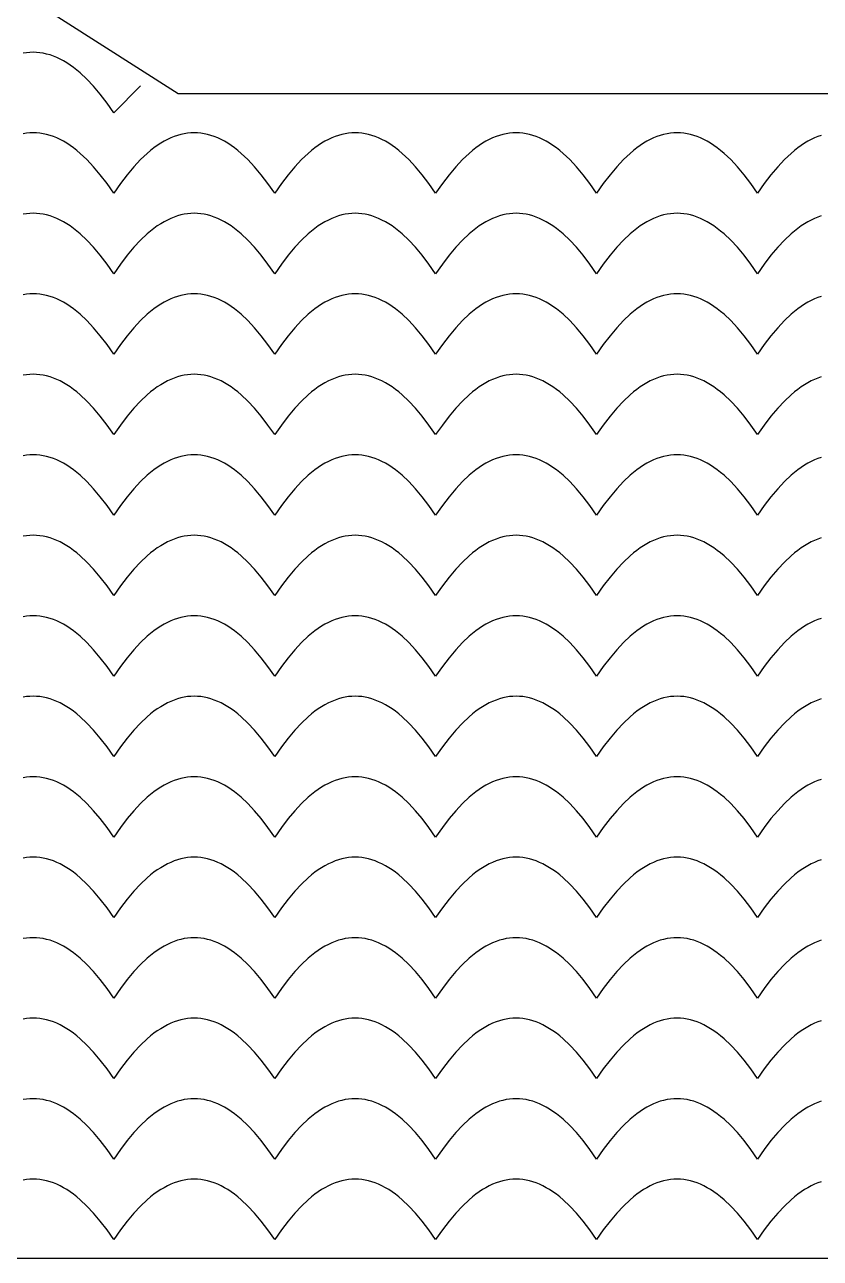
# Model space of a CAD drawing. Extents: x -831 to 1547, y -1426 to -385.
# Drawn here: x 245.9 to 290.4, y -926.3 to -857.3 of the extents above; entities that cross this region are included whole.
import ezdxf

# ---------------------------------------------------------------- set-up
doc = ezdxf.new("R2010")
doc.units = 0
doc.layers.add('CUT', color=18, linetype='CONTINUOUS')
doc.layers.add('ENGRAVE', color=1, linetype='CONTINUOUS')

msp = doc.modelspace()

# ---------------------------------------------------------------- linework, layer by layer
at = {"layer": 'CUT'}
msp.add_lwpolyline([(334.842, -861.159), (254.442, -861.159), (174.042, -809.919), (133.842, -809.919), (93.642, -809.919), (13.242, -861.159), (-67.158, -861.159), (-67.158, -926.259), (93.474, -926.259), (133.842, -870.943), (174.211, -926.259), (334.842, -926.259)], close=True, dxfattribs=at)
at = {"layer": 'ENGRAVE'}
for points in [[(252.342, -860.709), (250.842, -862.209), (250.467, -861.67), (250.092, -861.178), (249.717, -860.732), (249.342, -860.334), (248.967, -859.982), (248.779, -859.824), (248.592, -859.678), (248.404, -859.543), (248.217, -859.42), (248.029, -859.309), (247.842, -859.209), (247.654, -859.121), (247.467, -859.045), (247.279, -858.98), (247.092, -858.928), (246.904, -858.887), (246.717, -858.857), (246.529, -858.84), (246.342, -858.834), (246.154, -858.84), (245.967, -858.857), (245.779, -858.887)], [(290.404, -863.48), (290.217, -863.545), (290.029, -863.621), (289.842, -863.709), (289.654, -863.809), (289.467, -863.92), (289.279, -864.043), (289.092, -864.178), (288.904, -864.324), (288.717, -864.482), (288.342, -864.834), (287.967, -865.232), (287.592, -865.678), (287.217, -866.17), (286.842, -866.709), (286.467, -866.17), (286.092, -865.678), (285.717, -865.232), (285.342, -864.834), (284.967, -864.482), (284.779, -864.324), (284.592, -864.178), (284.404, -864.043), (284.217, -863.92), (284.029, -863.809), (283.842, -863.709), (283.654, -863.621), (283.467, -863.545), (283.279, -863.48), (283.092, -863.428), (282.904, -863.387), (282.717, -863.357), (282.529, -863.34), (282.342, -863.334), (282.154, -863.34), (281.967, -863.357), (281.779, -863.387), (281.592, -863.428), (281.404, -863.48), (281.217, -863.545), (281.029, -863.621), (280.842, -863.709), (280.654, -863.809), (280.467, -863.92), (280.279, -864.043), (280.092, -864.178), (279.904, -864.324), (279.717, -864.482), (279.342, -864.834), (278.967, -865.232), (278.592, -865.678), (278.217, -866.17), (277.842, -866.709), (277.467, -866.17), (277.092, -865.678), (276.717, -865.232), (276.342, -864.834), (275.967, -864.482), (275.779, -864.324), (275.592, -864.178), (275.404, -864.043), (275.217, -863.92), (275.029, -863.809), (274.842, -863.709), (274.654, -863.621), (274.467, -863.545), (274.279, -863.48), (274.092, -863.428), (273.904, -863.387), (273.717, -863.357), (273.529, -863.34), (273.342, -863.334), (273.154, -863.34), (272.967, -863.357), (272.779, -863.387), (272.592, -863.428), (272.404, -863.48), (272.217, -863.545), (272.029, -863.621), (271.842, -863.709), (271.654, -863.809), (271.467, -863.92), (271.279, -864.043), (271.092, -864.178), (270.904, -864.324), (270.717, -864.482), (270.342, -864.834), (269.967, -865.232), (269.592, -865.678), (269.217, -866.17), (268.842, -866.709), (268.467, -866.17), (268.092, -865.678), (267.717, -865.232), (267.342, -864.834), (266.967, -864.482), (266.779, -864.324), (266.592, -864.178), (266.404, -864.043), (266.217, -863.92), (266.029, -863.809), (265.842, -863.709), (265.654, -863.621), (265.467, -863.545), (265.279, -863.48), (265.092, -863.428), (264.904, -863.387), (264.717, -863.357), (264.529, -863.34), (264.342, -863.334), (264.154, -863.34), (263.967, -863.357), (263.779, -863.387), (263.592, -863.428), (263.404, -863.48), (263.217, -863.545), (263.029, -863.621), (262.842, -863.709), (262.654, -863.809), (262.467, -863.92), (262.279, -864.043), (262.092, -864.178), (261.904, -864.324), (261.717, -864.482), (261.342, -864.834), (260.967, -865.232), (260.592, -865.678), (260.217, -866.17), (259.842, -866.709), (259.467, -866.17), (259.092, -865.678), (258.717, -865.232), (258.342, -864.834), (257.967, -864.482), (257.779, -864.324), (257.592, -864.178), (257.404, -864.043), (257.217, -863.92), (257.029, -863.809), (256.842, -863.709), (256.654, -863.621), (256.467, -863.545), (256.279, -863.48), (256.092, -863.428), (255.904, -863.387), (255.717, -863.357), (255.529, -863.34), (255.342, -863.334), (255.154, -863.34), (254.967, -863.357), (254.779, -863.387), (254.592, -863.428), (254.404, -863.48), (254.217, -863.545), (254.029, -863.621), (253.842, -863.709), (253.654, -863.809), (253.467, -863.92), (253.279, -864.043), (253.092, -864.178), (252.904, -864.324), (252.717, -864.482), (252.342, -864.834), (251.967, -865.232), (251.592, -865.678), (251.217, -866.17), (250.842, -866.709), (250.467, -866.17), (250.092, -865.678), (249.717, -865.232), (249.342, -864.834), (248.967, -864.482), (248.779, -864.324), (248.592, -864.178), (248.404, -864.043), (248.217, -863.92), (248.029, -863.809), (247.842, -863.709), (247.654, -863.621), (247.467, -863.545), (247.279, -863.48), (247.092, -863.428), (246.904, -863.387), (246.717, -863.357), (246.529, -863.34), (246.342, -863.334), (246.154, -863.34), (245.967, -863.357), (245.779, -863.387)], [(290.404, -867.98), (290.217, -868.045), (290.029, -868.121), (289.842, -868.209), (289.654, -868.309), (289.467, -868.42), (289.279, -868.543), (289.092, -868.678), (288.904, -868.824), (288.717, -868.982), (288.342, -869.334), (287.967, -869.732), (287.592, -870.178), (287.217, -870.67), (286.842, -871.209), (286.467, -870.67), (286.092, -870.178), (285.717, -869.732), (285.342, -869.334), (284.967, -868.982), (284.779, -868.824), (284.592, -868.678), (284.404, -868.543), (284.217, -868.42), (284.029, -868.309), (283.842, -868.209), (283.654, -868.121), (283.467, -868.045), (283.279, -867.98), (283.092, -867.928), (282.904, -867.887), (282.717, -867.857), (282.529, -867.84), (282.342, -867.834), (282.154, -867.84), (281.967, -867.857), (281.779, -867.887), (281.592, -867.928), (281.404, -867.98), (281.217, -868.045), (281.029, -868.121), (280.842, -868.209), (280.654, -868.309), (280.467, -868.42), (280.279, -868.543), (280.092, -868.678), (279.904, -868.824), (279.717, -868.982), (279.342, -869.334), (278.967, -869.732), (278.592, -870.178), (278.217, -870.67), (277.842, -871.209), (277.467, -870.67), (277.092, -870.178), (276.717, -869.732), (276.342, -869.334), (275.967, -868.982), (275.779, -868.824), (275.592, -868.678), (275.404, -868.543), (275.217, -868.42), (275.029, -868.309), (274.842, -868.209), (274.654, -868.121), (274.467, -868.045), (274.279, -867.98), (274.092, -867.928), (273.904, -867.887), (273.717, -867.857), (273.529, -867.84), (273.342, -867.834), (273.154, -867.84), (272.967, -867.857), (272.779, -867.887), (272.592, -867.928), (272.404, -867.98), (272.217, -868.045), (272.029, -868.121), (271.842, -868.209), (271.654, -868.309), (271.467, -868.42), (271.279, -868.543), (271.092, -868.678), (270.904, -868.824), (270.717, -868.982), (270.342, -869.334), (269.967, -869.732), (269.592, -870.178), (269.217, -870.67), (268.842, -871.209), (268.467, -870.67), (268.092, -870.178), (267.717, -869.732), (267.342, -869.334), (266.967, -868.982), (266.779, -868.824), (266.592, -868.678), (266.404, -868.543), (266.217, -868.42), (266.029, -868.309), (265.842, -868.209), (265.654, -868.121), (265.467, -868.045), (265.279, -867.98), (265.092, -867.928), (264.904, -867.887), (264.717, -867.857), (264.529, -867.84), (264.342, -867.834), (264.154, -867.84), (263.967, -867.857), (263.779, -867.887), (263.592, -867.928), (263.404, -867.98), (263.217, -868.045), (263.029, -868.121), (262.842, -868.209), (262.654, -868.309), (262.467, -868.42), (262.279, -868.543), (262.092, -868.678), (261.904, -868.824), (261.717, -868.982), (261.342, -869.334), (260.967, -869.732), (260.592, -870.178), (260.217, -870.67), (259.842, -871.209), (259.467, -870.67), (259.092, -870.178), (258.717, -869.732), (258.342, -869.334), (257.967, -868.982), (257.779, -868.824), (257.592, -868.678), (257.404, -868.543), (257.217, -868.42), (257.029, -868.309), (256.842, -868.209), (256.654, -868.121), (256.467, -868.045), (256.279, -867.98), (256.092, -867.928), (255.904, -867.887), (255.717, -867.857), (255.529, -867.84), (255.342, -867.834), (255.154, -867.84), (254.967, -867.857), (254.779, -867.887), (254.592, -867.928), (254.404, -867.98), (254.217, -868.045), (254.029, -868.121), (253.842, -868.209), (253.654, -868.309), (253.467, -868.42), (253.279, -868.543), (253.092, -868.678), (252.904, -868.824), (252.717, -868.982), (252.342, -869.334), (251.967, -869.732), (251.592, -870.178), (251.217, -870.67), (250.842, -871.209), (250.467, -870.67), (250.092, -870.178), (249.717, -869.732), (249.342, -869.334), (248.967, -868.982), (248.779, -868.824), (248.592, -868.678), (248.404, -868.543), (248.217, -868.42), (248.029, -868.309), (247.842, -868.209), (247.654, -868.121), (247.467, -868.045), (247.279, -867.98), (247.092, -867.928), (246.904, -867.887), (246.717, -867.857), (246.529, -867.84), (246.342, -867.834), (246.154, -867.84), (245.967, -867.857), (245.779, -867.887)], [(290.404, -872.48), (290.217, -872.545), (290.029, -872.621), (289.842, -872.709), (289.654, -872.809), (289.467, -872.92), (289.279, -873.043), (289.092, -873.178), (288.904, -873.324), (288.717, -873.482), (288.342, -873.834), (287.967, -874.232), (287.592, -874.678), (287.217, -875.17), (286.842, -875.709), (286.467, -875.17), (286.092, -874.678), (285.717, -874.232), (285.342, -873.834), (284.967, -873.482), (284.779, -873.324), (284.592, -873.178), (284.404, -873.043), (284.217, -872.92), (284.029, -872.809), (283.842, -872.709), (283.654, -872.621), (283.467, -872.545), (283.279, -872.48), (283.092, -872.428), (282.904, -872.387), (282.717, -872.357), (282.529, -872.34), (282.342, -872.334), (282.154, -872.34), (281.967, -872.357), (281.779, -872.387), (281.592, -872.428), (281.404, -872.48), (281.217, -872.545), (281.029, -872.621), (280.842, -872.709), (280.654, -872.809), (280.467, -872.92), (280.279, -873.043), (280.092, -873.178), (279.904, -873.324), (279.717, -873.482), (279.342, -873.834), (278.967, -874.232), (278.592, -874.678), (278.217, -875.17), (277.842, -875.709), (277.467, -875.17), (277.092, -874.678), (276.717, -874.232), (276.342, -873.834), (275.967, -873.482), (275.779, -873.324), (275.592, -873.178), (275.404, -873.043), (275.217, -872.92), (275.029, -872.809), (274.842, -872.709), (274.654, -872.621), (274.467, -872.545), (274.279, -872.48), (274.092, -872.428), (273.904, -872.387), (273.717, -872.357), (273.529, -872.34), (273.342, -872.334), (273.154, -872.34), (272.967, -872.357), (272.779, -872.387), (272.592, -872.428), (272.404, -872.48), (272.217, -872.545), (272.029, -872.621), (271.842, -872.709), (271.654, -872.809), (271.467, -872.92), (271.279, -873.043), (271.092, -873.178), (270.904, -873.324), (270.717, -873.482), (270.342, -873.834), (269.967, -874.232), (269.592, -874.678), (269.217, -875.17), (268.842, -875.709), (268.467, -875.17), (268.092, -874.678), (267.717, -874.232), (267.342, -873.834), (266.967, -873.482), (266.779, -873.324), (266.592, -873.178), (266.404, -873.043), (266.217, -872.92), (266.029, -872.809), (265.842, -872.709), (265.654, -872.621), (265.467, -872.545), (265.279, -872.48), (265.092, -872.428), (264.904, -872.387), (264.717, -872.357), (264.529, -872.34), (264.342, -872.334), (264.154, -872.34), (263.967, -872.357), (263.779, -872.387), (263.592, -872.428), (263.404, -872.48), (263.217, -872.545), (263.029, -872.621), (262.842, -872.709), (262.654, -872.809), (262.467, -872.92), (262.279, -873.043), (262.092, -873.178), (261.904, -873.324), (261.717, -873.482), (261.342, -873.834), (260.967, -874.232), (260.592, -874.678), (260.217, -875.17), (259.842, -875.709), (259.467, -875.17), (259.092, -874.678), (258.717, -874.232), (258.342, -873.834), (257.967, -873.482), (257.779, -873.324), (257.592, -873.178), (257.404, -873.043), (257.217, -872.92), (257.029, -872.809), (256.842, -872.709), (256.654, -872.621), (256.467, -872.545), (256.279, -872.48), (256.092, -872.428), (255.904, -872.387), (255.717, -872.357), (255.529, -872.34), (255.342, -872.334), (255.154, -872.34), (254.967, -872.357), (254.779, -872.387), (254.592, -872.428), (254.404, -872.48), (254.217, -872.545), (254.029, -872.621), (253.842, -872.709), (253.654, -872.809), (253.467, -872.92), (253.279, -873.043), (253.092, -873.178), (252.904, -873.324), (252.717, -873.482), (252.342, -873.834), (251.967, -874.232), (251.592, -874.678), (251.217, -875.17), (250.842, -875.709), (250.467, -875.17), (250.092, -874.678), (249.717, -874.232), (249.342, -873.834), (248.967, -873.482), (248.779, -873.324), (248.592, -873.178), (248.404, -873.043), (248.217, -872.92), (248.029, -872.809), (247.842, -872.709), (247.654, -872.621), (247.467, -872.545), (247.279, -872.48), (247.092, -872.428), (246.904, -872.387), (246.717, -872.357), (246.529, -872.34), (246.342, -872.334), (246.154, -872.34), (245.967, -872.357), (245.779, -872.387)], [(290.404, -876.98), (290.217, -877.045), (290.029, -877.121), (289.842, -877.209), (289.654, -877.309), (289.467, -877.42), (289.279, -877.543), (289.092, -877.678), (288.904, -877.824), (288.717, -877.982), (288.342, -878.334), (287.967, -878.732), (287.592, -879.178), (287.217, -879.67), (286.842, -880.209), (286.467, -879.67), (286.092, -879.178), (285.717, -878.732), (285.342, -878.334), (284.967, -877.982), (284.779, -877.824), (284.592, -877.678), (284.404, -877.543), (284.217, -877.42), (284.029, -877.309), (283.842, -877.209), (283.654, -877.121), (283.467, -877.045), (283.279, -876.98), (283.092, -876.928), (282.904, -876.887), (282.717, -876.857), (282.529, -876.84), (282.342, -876.834), (282.154, -876.84), (281.967, -876.857), (281.779, -876.887), (281.592, -876.928), (281.404, -876.98), (281.217, -877.045), (281.029, -877.121), (280.842, -877.209), (280.654, -877.309), (280.467, -877.42), (280.279, -877.543), (280.092, -877.678), (279.904, -877.824), (279.717, -877.982), (279.342, -878.334), (278.967, -878.732), (278.592, -879.178), (278.217, -879.67), (277.842, -880.209), (277.467, -879.67), (277.092, -879.178), (276.717, -878.732), (276.342, -878.334), (275.967, -877.982), (275.779, -877.824), (275.592, -877.678), (275.404, -877.543), (275.217, -877.42), (275.029, -877.309), (274.842, -877.209), (274.654, -877.121), (274.467, -877.045), (274.279, -876.98), (274.092, -876.928), (273.904, -876.887), (273.717, -876.857), (273.529, -876.84), (273.342, -876.834), (273.154, -876.84), (272.967, -876.857), (272.779, -876.887), (272.592, -876.928), (272.404, -876.98), (272.217, -877.045), (272.029, -877.121), (271.842, -877.209), (271.654, -877.309), (271.467, -877.42), (271.279, -877.543), (271.092, -877.678), (270.904, -877.824), (270.717, -877.982), (270.342, -878.334), (269.967, -878.732), (269.592, -879.178), (269.217, -879.67), (268.842, -880.209), (268.467, -879.67), (268.092, -879.178), (267.717, -878.732), (267.342, -878.334), (266.967, -877.982), (266.779, -877.824), (266.592, -877.678), (266.404, -877.543), (266.217, -877.42), (266.029, -877.309), (265.842, -877.209), (265.654, -877.121), (265.467, -877.045), (265.279, -876.98), (265.092, -876.928), (264.904, -876.887), (264.717, -876.857), (264.529, -876.84), (264.342, -876.834), (264.154, -876.84), (263.967, -876.857), (263.779, -876.887), (263.592, -876.928), (263.404, -876.98), (263.217, -877.045), (263.029, -877.121), (262.842, -877.209), (262.654, -877.309), (262.467, -877.42), (262.279, -877.543), (262.092, -877.678), (261.904, -877.824), (261.717, -877.982), (261.342, -878.334), (260.967, -878.732), (260.592, -879.178), (260.217, -879.67), (259.842, -880.209), (259.467, -879.67), (259.092, -879.178), (258.717, -878.732), (258.342, -878.334), (257.967, -877.982), (257.779, -877.824), (257.592, -877.678), (257.404, -877.543), (257.217, -877.42), (257.029, -877.309), (256.842, -877.209), (256.654, -877.121), (256.467, -877.045), (256.279, -876.98), (256.092, -876.928), (255.904, -876.887), (255.717, -876.857), (255.529, -876.84), (255.342, -876.834), (255.154, -876.84), (254.967, -876.857), (254.779, -876.887), (254.592, -876.928), (254.404, -876.98), (254.217, -877.045), (254.029, -877.121), (253.842, -877.209), (253.654, -877.309), (253.467, -877.42), (253.279, -877.543), (253.092, -877.678), (252.904, -877.824), (252.717, -877.982), (252.342, -878.334), (251.967, -878.732), (251.592, -879.178), (251.217, -879.67), (250.842, -880.209), (250.467, -879.67), (250.092, -879.178), (249.717, -878.732), (249.342, -878.334), (248.967, -877.982), (248.779, -877.824), (248.592, -877.678), (248.404, -877.543), (248.217, -877.42), (248.029, -877.309), (247.842, -877.209), (247.654, -877.121), (247.467, -877.045), (247.279, -876.98), (247.092, -876.928), (246.904, -876.887), (246.717, -876.857), (246.529, -876.84), (246.342, -876.834), (246.154, -876.84), (245.967, -876.857), (245.779, -876.887)], [(290.404, -881.48), (290.217, -881.545), (290.029, -881.621), (289.842, -881.709), (289.654, -881.809), (289.467, -881.92), (289.279, -882.043), (289.092, -882.178), (288.904, -882.324), (288.717, -882.482), (288.342, -882.834), (287.967, -883.232), (287.592, -883.678), (287.217, -884.17), (286.842, -884.709), (286.467, -884.17), (286.092, -883.678), (285.717, -883.232), (285.342, -882.834), (284.967, -882.482), (284.779, -882.324), (284.592, -882.178), (284.404, -882.043), (284.217, -881.92), (284.029, -881.809), (283.842, -881.709), (283.654, -881.621), (283.467, -881.545), (283.279, -881.48), (283.092, -881.428), (282.904, -881.387), (282.717, -881.357), (282.529, -881.34), (282.342, -881.334), (282.154, -881.34), (281.967, -881.357), (281.779, -881.387), (281.592, -881.428), (281.404, -881.48), (281.217, -881.545), (281.029, -881.621), (280.842, -881.709), (280.654, -881.809), (280.467, -881.92), (280.279, -882.043), (280.092, -882.178), (279.904, -882.324), (279.717, -882.482), (279.342, -882.834), (278.967, -883.232), (278.592, -883.678), (278.217, -884.17), (277.842, -884.709), (277.467, -884.17), (277.092, -883.678), (276.717, -883.232), (276.342, -882.834), (275.967, -882.482), (275.779, -882.324), (275.592, -882.178), (275.404, -882.043), (275.217, -881.92), (275.029, -881.809), (274.842, -881.709), (274.654, -881.621), (274.467, -881.545), (274.279, -881.48), (274.092, -881.428), (273.904, -881.387), (273.717, -881.357), (273.529, -881.34), (273.342, -881.334), (273.154, -881.34), (272.967, -881.357), (272.779, -881.387), (272.592, -881.428), (272.404, -881.48), (272.217, -881.545), (272.029, -881.621), (271.842, -881.709), (271.654, -881.809), (271.467, -881.92), (271.279, -882.043), (271.092, -882.178), (270.904, -882.324), (270.717, -882.482), (270.342, -882.834), (269.967, -883.232), (269.592, -883.678), (269.217, -884.17), (268.842, -884.709), (268.467, -884.17), (268.092, -883.678), (267.717, -883.232), (267.342, -882.834), (266.967, -882.482), (266.779, -882.324), (266.592, -882.178), (266.404, -882.043), (266.217, -881.92), (266.029, -881.809), (265.842, -881.709), (265.654, -881.621), (265.467, -881.545), (265.279, -881.48), (265.092, -881.428), (264.904, -881.387), (264.717, -881.357), (264.529, -881.34), (264.342, -881.334), (264.154, -881.34), (263.967, -881.357), (263.779, -881.387), (263.592, -881.428), (263.404, -881.48), (263.217, -881.545), (263.029, -881.621), (262.842, -881.709), (262.654, -881.809), (262.467, -881.92), (262.279, -882.043), (262.092, -882.178), (261.904, -882.324), (261.717, -882.482), (261.342, -882.834), (260.967, -883.232), (260.592, -883.678), (260.217, -884.17), (259.842, -884.709), (259.467, -884.17), (259.092, -883.678), (258.717, -883.232), (258.342, -882.834), (257.967, -882.482), (257.779, -882.324), (257.592, -882.178), (257.404, -882.043), (257.217, -881.92), (257.029, -881.809), (256.842, -881.709), (256.654, -881.621), (256.467, -881.545), (256.279, -881.48), (256.092, -881.428), (255.904, -881.387), (255.717, -881.357), (255.529, -881.34), (255.342, -881.334), (255.154, -881.34), (254.967, -881.357), (254.779, -881.387), (254.592, -881.428), (254.404, -881.48), (254.217, -881.545), (254.029, -881.621), (253.842, -881.709), (253.654, -881.809), (253.467, -881.92), (253.279, -882.043), (253.092, -882.178), (252.904, -882.324), (252.717, -882.482), (252.342, -882.834), (251.967, -883.232), (251.592, -883.678), (251.217, -884.17), (250.842, -884.709), (250.467, -884.17), (250.092, -883.678), (249.717, -883.232), (249.342, -882.834), (248.967, -882.482), (248.779, -882.324), (248.592, -882.178), (248.404, -882.043), (248.217, -881.92), (248.029, -881.809), (247.842, -881.709), (247.654, -881.621), (247.467, -881.545), (247.279, -881.48), (247.092, -881.428), (246.904, -881.387), (246.717, -881.357), (246.529, -881.34), (246.342, -881.334), (246.154, -881.34), (245.967, -881.357), (245.779, -881.387)], [(290.404, -885.98), (290.217, -886.045), (290.029, -886.121), (289.842, -886.209), (289.654, -886.309), (289.467, -886.42), (289.279, -886.543), (289.092, -886.678), (288.904, -886.824), (288.717, -886.982), (288.342, -887.334), (287.967, -887.732), (287.592, -888.178), (287.217, -888.67), (286.842, -889.209), (286.467, -888.67), (286.092, -888.178), (285.717, -887.732), (285.342, -887.334), (284.967, -886.982), (284.779, -886.824), (284.592, -886.678), (284.404, -886.543), (284.217, -886.42), (284.029, -886.309), (283.842, -886.209), (283.654, -886.121), (283.467, -886.045), (283.279, -885.98), (283.092, -885.928), (282.904, -885.887), (282.717, -885.857), (282.529, -885.84), (282.342, -885.834), (282.154, -885.84), (281.967, -885.857), (281.779, -885.887), (281.592, -885.928), (281.404, -885.98), (281.217, -886.045), (281.029, -886.121), (280.842, -886.209), (280.654, -886.309), (280.467, -886.42), (280.279, -886.543), (280.092, -886.678), (279.904, -886.824), (279.717, -886.982), (279.342, -887.334), (278.967, -887.732), (278.592, -888.178), (278.217, -888.67), (277.842, -889.209), (277.467, -888.67), (277.092, -888.178), (276.717, -887.732), (276.342, -887.334), (275.967, -886.982), (275.779, -886.824), (275.592, -886.678), (275.404, -886.543), (275.217, -886.42), (275.029, -886.309), (274.842, -886.209), (274.654, -886.121), (274.467, -886.045), (274.279, -885.98), (274.092, -885.928), (273.904, -885.887), (273.717, -885.857), (273.529, -885.84), (273.342, -885.834), (273.154, -885.84), (272.967, -885.857), (272.779, -885.887), (272.592, -885.928), (272.404, -885.98), (272.217, -886.045), (272.029, -886.121), (271.842, -886.209), (271.654, -886.309), (271.467, -886.42), (271.279, -886.543), (271.092, -886.678), (270.904, -886.824), (270.717, -886.982), (270.342, -887.334), (269.967, -887.732), (269.592, -888.178), (269.217, -888.67), (268.842, -889.209), (268.467, -888.67), (268.092, -888.178), (267.717, -887.732), (267.342, -887.334), (266.967, -886.982), (266.779, -886.824), (266.592, -886.678), (266.404, -886.543), (266.217, -886.42), (266.029, -886.309), (265.842, -886.209), (265.654, -886.121), (265.467, -886.045), (265.279, -885.98), (265.092, -885.928), (264.904, -885.887), (264.717, -885.857), (264.529, -885.84), (264.342, -885.834), (264.154, -885.84), (263.967, -885.857), (263.779, -885.887), (263.592, -885.928), (263.404, -885.98), (263.217, -886.045), (263.029, -886.121), (262.842, -886.209), (262.654, -886.309), (262.467, -886.42), (262.279, -886.543), (262.092, -886.678), (261.904, -886.824), (261.717, -886.982), (261.342, -887.334), (260.967, -887.732), (260.592, -888.178), (260.217, -888.67), (259.842, -889.209), (259.467, -888.67), (259.092, -888.178), (258.717, -887.732), (258.342, -887.334), (257.967, -886.982), (257.779, -886.824), (257.592, -886.678), (257.404, -886.543), (257.217, -886.42), (257.029, -886.309), (256.842, -886.209), (256.654, -886.121), (256.467, -886.045), (256.279, -885.98), (256.092, -885.928), (255.904, -885.887), (255.717, -885.857), (255.529, -885.84), (255.342, -885.834), (255.154, -885.84), (254.967, -885.857), (254.779, -885.887), (254.592, -885.928), (254.404, -885.98), (254.217, -886.045), (254.029, -886.121), (253.842, -886.209), (253.654, -886.309), (253.467, -886.42), (253.279, -886.543), (253.092, -886.678), (252.904, -886.824), (252.717, -886.982), (252.342, -887.334), (251.967, -887.732), (251.592, -888.178), (251.217, -888.67), (250.842, -889.209), (250.467, -888.67), (250.092, -888.178), (249.717, -887.732), (249.342, -887.334), (248.967, -886.982), (248.779, -886.824), (248.592, -886.678), (248.404, -886.543), (248.217, -886.42), (248.029, -886.309), (247.842, -886.209), (247.654, -886.121), (247.467, -886.045), (247.279, -885.98), (247.092, -885.928), (246.904, -885.887), (246.717, -885.857), (246.529, -885.84), (246.342, -885.834), (246.154, -885.84), (245.967, -885.857), (245.779, -885.887)], [(290.404, -890.48), (290.217, -890.545), (290.029, -890.621), (289.842, -890.709), (289.654, -890.809), (289.467, -890.92), (289.279, -891.043), (289.092, -891.178), (288.904, -891.324), (288.717, -891.482), (288.342, -891.834), (287.967, -892.232), (287.592, -892.678), (287.217, -893.17), (286.842, -893.709), (286.467, -893.17), (286.092, -892.678), (285.717, -892.232), (285.342, -891.834), (284.967, -891.482), (284.779, -891.324), (284.592, -891.178), (284.404, -891.043), (284.217, -890.92), (284.029, -890.809), (283.842, -890.709), (283.654, -890.621), (283.467, -890.545), (283.279, -890.48), (283.092, -890.428), (282.904, -890.387), (282.717, -890.357), (282.529, -890.34), (282.342, -890.334), (282.154, -890.34), (281.967, -890.357), (281.779, -890.387), (281.592, -890.428), (281.404, -890.48), (281.217, -890.545), (281.029, -890.621), (280.842, -890.709), (280.654, -890.809), (280.467, -890.92), (280.279, -891.043), (280.092, -891.178), (279.904, -891.324), (279.717, -891.482), (279.342, -891.834), (278.967, -892.232), (278.592, -892.678), (278.217, -893.17), (277.842, -893.709), (277.467, -893.17), (277.092, -892.678), (276.717, -892.232), (276.342, -891.834), (275.967, -891.482), (275.779, -891.324), (275.592, -891.178), (275.404, -891.043), (275.217, -890.92), (275.029, -890.809), (274.842, -890.709), (274.654, -890.621), (274.467, -890.545), (274.279, -890.48), (274.092, -890.428), (273.904, -890.387), (273.717, -890.357), (273.529, -890.34), (273.342, -890.334), (273.154, -890.34), (272.967, -890.357), (272.779, -890.387), (272.592, -890.428), (272.404, -890.48), (272.217, -890.545), (272.029, -890.621), (271.842, -890.709), (271.654, -890.809), (271.467, -890.92), (271.279, -891.043), (271.092, -891.178), (270.904, -891.324), (270.717, -891.482), (270.342, -891.834), (269.967, -892.232), (269.592, -892.678), (269.217, -893.17), (268.842, -893.709), (268.467, -893.17), (268.092, -892.678), (267.717, -892.232), (267.342, -891.834), (266.967, -891.482), (266.779, -891.324), (266.592, -891.178), (266.404, -891.043), (266.217, -890.92), (266.029, -890.809), (265.842, -890.709), (265.654, -890.621), (265.467, -890.545), (265.279, -890.48), (265.092, -890.428), (264.904, -890.387), (264.717, -890.357), (264.529, -890.34), (264.342, -890.334), (264.154, -890.34), (263.967, -890.357), (263.779, -890.387), (263.592, -890.428), (263.404, -890.48), (263.217, -890.545), (263.029, -890.621), (262.842, -890.709), (262.654, -890.809), (262.467, -890.92), (262.279, -891.043), (262.092, -891.178), (261.904, -891.324), (261.717, -891.482), (261.342, -891.834), (260.967, -892.232), (260.592, -892.678), (260.217, -893.17), (259.842, -893.709), (259.467, -893.17), (259.092, -892.678), (258.717, -892.232), (258.342, -891.834), (257.967, -891.482), (257.779, -891.324), (257.592, -891.178), (257.404, -891.043), (257.217, -890.92), (257.029, -890.809), (256.842, -890.709), (256.654, -890.621), (256.467, -890.545), (256.279, -890.48), (256.092, -890.428), (255.904, -890.387), (255.717, -890.357), (255.529, -890.34), (255.342, -890.334), (255.154, -890.34), (254.967, -890.357), (254.779, -890.387), (254.592, -890.428), (254.404, -890.48), (254.217, -890.545), (254.029, -890.621), (253.842, -890.709), (253.654, -890.809), (253.467, -890.92), (253.279, -891.043), (253.092, -891.178), (252.904, -891.324), (252.717, -891.482), (252.342, -891.834), (251.967, -892.232), (251.592, -892.678), (251.217, -893.17), (250.842, -893.709), (250.467, -893.17), (250.092, -892.678), (249.717, -892.232), (249.342, -891.834), (248.967, -891.482), (248.779, -891.324), (248.592, -891.178), (248.404, -891.043), (248.217, -890.92), (248.029, -890.809), (247.842, -890.709), (247.654, -890.621), (247.467, -890.545), (247.279, -890.48), (247.092, -890.428), (246.904, -890.387), (246.717, -890.357), (246.529, -890.34), (246.342, -890.334), (246.154, -890.34), (245.967, -890.357), (245.779, -890.387)], [(290.404, -894.98), (290.217, -895.045), (290.029, -895.121), (289.842, -895.209), (289.654, -895.309), (289.467, -895.42), (289.279, -895.543), (289.092, -895.678), (288.904, -895.824), (288.717, -895.982), (288.342, -896.334), (287.967, -896.732), (287.592, -897.178), (287.217, -897.67), (286.842, -898.209), (286.467, -897.67), (286.092, -897.178), (285.717, -896.732), (285.342, -896.334), (284.967, -895.982), (284.779, -895.824), (284.592, -895.678), (284.404, -895.543), (284.217, -895.42), (284.029, -895.309), (283.842, -895.209), (283.654, -895.121), (283.467, -895.045), (283.279, -894.98), (283.092, -894.928), (282.904, -894.887), (282.717, -894.857), (282.529, -894.84), (282.342, -894.834), (282.154, -894.84), (281.967, -894.857), (281.779, -894.887), (281.592, -894.928), (281.404, -894.98), (281.217, -895.045), (281.029, -895.121), (280.842, -895.209), (280.654, -895.309), (280.467, -895.42), (280.279, -895.543), (280.092, -895.678), (279.904, -895.824), (279.717, -895.982), (279.342, -896.334), (278.967, -896.732), (278.592, -897.178), (278.217, -897.67), (277.842, -898.209), (277.467, -897.67), (277.092, -897.178), (276.717, -896.732), (276.342, -896.334), (275.967, -895.982), (275.779, -895.824), (275.592, -895.678), (275.404, -895.543), (275.217, -895.42), (275.029, -895.309), (274.842, -895.209), (274.654, -895.121), (274.467, -895.045), (274.279, -894.98), (274.092, -894.928), (273.904, -894.887), (273.717, -894.857), (273.529, -894.84), (273.342, -894.834), (273.154, -894.84), (272.967, -894.857), (272.779, -894.887), (272.592, -894.928), (272.404, -894.98), (272.217, -895.045), (272.029, -895.121), (271.842, -895.209), (271.654, -895.309), (271.467, -895.42), (271.279, -895.543), (271.092, -895.678), (270.904, -895.824), (270.717, -895.982), (270.342, -896.334), (269.967, -896.732), (269.592, -897.178), (269.217, -897.67), (268.842, -898.209), (268.467, -897.67), (268.092, -897.178), (267.717, -896.732), (267.342, -896.334), (266.967, -895.982), (266.779, -895.824), (266.592, -895.678), (266.404, -895.543), (266.217, -895.42), (266.029, -895.309), (265.842, -895.209), (265.654, -895.121), (265.467, -895.045), (265.279, -894.98), (265.092, -894.928), (264.904, -894.887), (264.717, -894.857), (264.529, -894.84), (264.342, -894.834), (264.154, -894.84), (263.967, -894.857), (263.779, -894.887), (263.592, -894.928), (263.404, -894.98), (263.217, -895.045), (263.029, -895.121), (262.842, -895.209), (262.654, -895.309), (262.467, -895.42), (262.279, -895.543), (262.092, -895.678), (261.904, -895.824), (261.717, -895.982), (261.342, -896.334), (260.967, -896.732), (260.592, -897.178), (260.217, -897.67), (259.842, -898.209), (259.467, -897.67), (259.092, -897.178), (258.717, -896.732), (258.342, -896.334), (257.967, -895.982), (257.779, -895.824), (257.592, -895.678), (257.404, -895.543), (257.217, -895.42), (257.029, -895.309), (256.842, -895.209), (256.654, -895.121), (256.467, -895.045), (256.279, -894.98), (256.092, -894.928), (255.904, -894.887), (255.717, -894.857), (255.529, -894.84), (255.342, -894.834), (255.154, -894.84), (254.967, -894.857), (254.779, -894.887), (254.592, -894.928), (254.404, -894.98), (254.217, -895.045), (254.029, -895.121), (253.842, -895.209), (253.654, -895.309), (253.467, -895.42), (253.279, -895.543), (253.092, -895.678), (252.904, -895.824), (252.717, -895.982), (252.342, -896.334), (251.967, -896.732), (251.592, -897.178), (251.217, -897.67), (250.842, -898.209), (250.467, -897.67), (250.092, -897.178), (249.717, -896.732), (249.342, -896.334), (248.967, -895.982), (248.779, -895.824), (248.592, -895.678), (248.404, -895.543), (248.217, -895.42), (248.029, -895.309), (247.842, -895.209), (247.654, -895.121), (247.467, -895.045), (247.279, -894.98), (247.092, -894.928), (246.904, -894.887), (246.717, -894.857), (246.529, -894.84), (246.342, -894.834), (246.154, -894.84), (245.967, -894.857), (245.779, -894.887)], [(290.404, -899.48), (290.217, -899.545), (290.029, -899.621), (289.842, -899.709), (289.654, -899.809), (289.467, -899.92), (289.279, -900.043), (289.092, -900.178), (288.904, -900.324), (288.717, -900.482), (288.342, -900.834), (287.967, -901.232), (287.592, -901.678), (287.217, -902.17), (286.842, -902.709), (286.467, -902.17), (286.092, -901.678), (285.717, -901.232), (285.342, -900.834), (284.967, -900.482), (284.779, -900.324), (284.592, -900.178), (284.404, -900.043), (284.217, -899.92), (284.029, -899.809), (283.842, -899.709), (283.654, -899.621), (283.467, -899.545), (283.279, -899.48), (283.092, -899.428), (282.904, -899.387), (282.717, -899.357), (282.529, -899.34), (282.342, -899.334), (282.154, -899.34), (281.967, -899.357), (281.779, -899.387), (281.592, -899.428), (281.404, -899.48), (281.217, -899.545), (281.029, -899.621), (280.842, -899.709), (280.654, -899.809), (280.467, -899.92), (280.279, -900.043), (280.092, -900.178), (279.904, -900.324), (279.717, -900.482), (279.342, -900.834), (278.967, -901.232), (278.592, -901.678), (278.217, -902.17), (277.842, -902.709), (277.467, -902.17), (277.092, -901.678), (276.717, -901.232), (276.342, -900.834), (275.967, -900.482), (275.779, -900.324), (275.592, -900.178), (275.404, -900.043), (275.217, -899.92), (275.029, -899.809), (274.842, -899.709), (274.654, -899.621), (274.467, -899.545), (274.279, -899.48), (274.092, -899.428), (273.904, -899.387), (273.717, -899.357), (273.529, -899.34), (273.342, -899.334), (273.154, -899.34), (272.967, -899.357), (272.779, -899.387), (272.592, -899.428), (272.404, -899.48), (272.217, -899.545), (272.029, -899.621), (271.842, -899.709), (271.654, -899.809), (271.467, -899.92), (271.279, -900.043), (271.092, -900.178), (270.904, -900.324), (270.717, -900.482), (270.342, -900.834), (269.967, -901.232), (269.592, -901.678), (269.217, -902.17), (268.842, -902.709), (268.467, -902.17), (268.092, -901.678), (267.717, -901.232), (267.342, -900.834), (266.967, -900.482), (266.779, -900.324), (266.592, -900.178), (266.404, -900.043), (266.217, -899.92), (266.029, -899.809), (265.842, -899.709), (265.654, -899.621), (265.467, -899.545), (265.279, -899.48), (265.092, -899.428), (264.904, -899.387), (264.717, -899.357), (264.529, -899.34), (264.342, -899.334), (264.154, -899.34), (263.967, -899.357), (263.779, -899.387), (263.592, -899.428), (263.404, -899.48), (263.217, -899.545), (263.029, -899.621), (262.842, -899.709), (262.654, -899.809), (262.467, -899.92), (262.279, -900.043), (262.092, -900.178), (261.904, -900.324), (261.717, -900.482), (261.342, -900.834), (260.967, -901.232), (260.592, -901.678), (260.217, -902.17), (259.842, -902.709), (259.467, -902.17), (259.092, -901.678), (258.717, -901.232), (258.342, -900.834), (257.967, -900.482), (257.779, -900.324), (257.592, -900.178), (257.404, -900.043), (257.217, -899.92), (257.029, -899.809), (256.842, -899.709), (256.654, -899.621), (256.467, -899.545), (256.279, -899.48), (256.092, -899.428), (255.904, -899.387), (255.717, -899.357), (255.529, -899.34), (255.342, -899.334), (255.154, -899.34), (254.967, -899.357), (254.779, -899.387), (254.592, -899.428), (254.404, -899.48), (254.217, -899.545), (254.029, -899.621), (253.842, -899.709), (253.654, -899.809), (253.467, -899.92), (253.279, -900.043), (253.092, -900.178), (252.904, -900.324), (252.717, -900.482), (252.342, -900.834), (251.967, -901.232), (251.592, -901.678), (251.217, -902.17), (250.842, -902.709), (250.467, -902.17), (250.092, -901.678), (249.717, -901.232), (249.342, -900.834), (248.967, -900.482), (248.779, -900.324), (248.592, -900.178), (248.404, -900.043), (248.217, -899.92), (248.029, -899.809), (247.842, -899.709), (247.654, -899.621), (247.467, -899.545), (247.279, -899.48), (247.092, -899.428), (246.904, -899.387), (246.717, -899.357), (246.529, -899.34), (246.342, -899.334), (246.154, -899.34), (245.967, -899.357), (245.779, -899.387)], [(290.404, -903.98), (290.217, -904.045), (290.029, -904.121), (289.842, -904.209), (289.654, -904.309), (289.467, -904.42), (289.279, -904.543), (289.092, -904.678), (288.904, -904.824), (288.717, -904.982), (288.342, -905.334), (287.967, -905.732), (287.592, -906.178), (287.217, -906.67), (286.842, -907.209), (286.467, -906.67), (286.092, -906.178), (285.717, -905.732), (285.342, -905.334), (284.967, -904.982), (284.779, -904.824), (284.592, -904.678), (284.404, -904.543), (284.217, -904.42), (284.029, -904.309), (283.842, -904.209), (283.654, -904.121), (283.467, -904.045), (283.279, -903.98), (283.092, -903.928), (282.904, -903.887), (282.717, -903.857), (282.529, -903.84), (282.342, -903.834), (282.154, -903.84), (281.967, -903.857), (281.779, -903.887), (281.592, -903.928), (281.404, -903.98), (281.217, -904.045), (281.029, -904.121), (280.842, -904.209), (280.654, -904.309), (280.467, -904.42), (280.279, -904.543), (280.092, -904.678), (279.904, -904.824), (279.717, -904.982), (279.342, -905.334), (278.967, -905.732), (278.592, -906.178), (278.217, -906.67), (277.842, -907.209), (277.467, -906.67), (277.092, -906.178), (276.717, -905.732), (276.342, -905.334), (275.967, -904.982), (275.779, -904.824), (275.592, -904.678), (275.404, -904.543), (275.217, -904.42), (275.029, -904.309), (274.842, -904.209), (274.654, -904.121), (274.467, -904.045), (274.279, -903.98), (274.092, -903.928), (273.904, -903.887), (273.717, -903.857), (273.529, -903.84), (273.342, -903.834), (273.154, -903.84), (272.967, -903.857), (272.779, -903.887), (272.592, -903.928), (272.404, -903.98), (272.217, -904.045), (272.029, -904.121), (271.842, -904.209), (271.654, -904.309), (271.467, -904.42), (271.279, -904.543), (271.092, -904.678), (270.904, -904.824), (270.717, -904.982), (270.342, -905.334), (269.967, -905.732), (269.592, -906.178), (269.217, -906.67), (268.842, -907.209), (268.467, -906.67), (268.092, -906.178), (267.717, -905.732), (267.342, -905.334), (266.967, -904.982), (266.779, -904.824), (266.592, -904.678), (266.404, -904.543), (266.217, -904.42), (266.029, -904.309), (265.842, -904.209), (265.654, -904.121), (265.467, -904.045), (265.279, -903.98), (265.092, -903.928), (264.904, -903.887), (264.717, -903.857), (264.529, -903.84), (264.342, -903.834), (264.154, -903.84), (263.967, -903.857), (263.779, -903.887), (263.592, -903.928), (263.404, -903.98), (263.217, -904.045), (263.029, -904.121), (262.842, -904.209), (262.654, -904.309), (262.467, -904.42), (262.279, -904.543), (262.092, -904.678), (261.904, -904.824), (261.717, -904.982), (261.342, -905.334), (260.967, -905.732), (260.592, -906.178), (260.217, -906.67), (259.842, -907.209), (259.467, -906.67), (259.092, -906.178), (258.717, -905.732), (258.342, -905.334), (257.967, -904.982), (257.779, -904.824), (257.592, -904.678), (257.404, -904.543), (257.217, -904.42), (257.029, -904.309), (256.842, -904.209), (256.654, -904.121), (256.467, -904.045), (256.279, -903.98), (256.092, -903.928), (255.904, -903.887), (255.717, -903.857), (255.529, -903.84), (255.342, -903.834), (255.154, -903.84), (254.967, -903.857), (254.779, -903.887), (254.592, -903.928), (254.404, -903.98), (254.217, -904.045), (254.029, -904.121), (253.842, -904.209), (253.654, -904.309), (253.467, -904.42), (253.279, -904.543), (253.092, -904.678), (252.904, -904.824), (252.717, -904.982), (252.342, -905.334), (251.967, -905.732), (251.592, -906.178), (251.217, -906.67), (250.842, -907.209), (250.467, -906.67), (250.092, -906.178), (249.717, -905.732), (249.342, -905.334), (248.967, -904.982), (248.779, -904.824), (248.592, -904.678), (248.404, -904.543), (248.217, -904.42), (248.029, -904.309), (247.842, -904.209), (247.654, -904.121), (247.467, -904.045), (247.279, -903.98), (247.092, -903.928), (246.904, -903.887), (246.717, -903.857), (246.529, -903.84), (246.342, -903.834), (246.154, -903.84), (245.967, -903.857), (245.779, -903.887)], [(290.404, -908.48), (290.217, -908.545), (290.029, -908.621), (289.842, -908.709), (289.654, -908.809), (289.467, -908.92), (289.279, -909.043), (289.092, -909.178), (288.904, -909.324), (288.717, -909.482), (288.342, -909.834), (287.967, -910.232), (287.592, -910.678), (287.217, -911.17), (286.842, -911.709), (286.467, -911.17), (286.092, -910.678), (285.717, -910.232), (285.342, -909.834), (284.967, -909.482), (284.779, -909.324), (284.592, -909.178), (284.404, -909.043), (284.217, -908.92), (284.029, -908.809), (283.842, -908.709), (283.654, -908.621), (283.467, -908.545), (283.279, -908.48), (283.092, -908.428), (282.904, -908.387), (282.717, -908.357), (282.529, -908.34), (282.342, -908.334), (282.154, -908.34), (281.967, -908.357), (281.779, -908.387), (281.592, -908.428), (281.404, -908.48), (281.217, -908.545), (281.029, -908.621), (280.842, -908.709), (280.654, -908.809), (280.467, -908.92), (280.279, -909.043), (280.092, -909.178), (279.904, -909.324), (279.717, -909.482), (279.342, -909.834), (278.967, -910.232), (278.592, -910.678), (278.217, -911.17), (277.842, -911.709), (277.467, -911.17), (277.092, -910.678), (276.717, -910.232), (276.342, -909.834), (275.967, -909.482), (275.779, -909.324), (275.592, -909.178), (275.404, -909.043), (275.217, -908.92), (275.029, -908.809), (274.842, -908.709), (274.654, -908.621), (274.467, -908.545), (274.279, -908.48), (274.092, -908.428), (273.904, -908.387), (273.717, -908.357), (273.529, -908.34), (273.342, -908.334), (273.154, -908.34), (272.967, -908.357), (272.779, -908.387), (272.592, -908.428), (272.404, -908.48), (272.217, -908.545), (272.029, -908.621), (271.842, -908.709), (271.654, -908.809), (271.467, -908.92), (271.279, -909.043), (271.092, -909.178), (270.904, -909.324), (270.717, -909.482), (270.342, -909.834), (269.967, -910.232), (269.592, -910.678), (269.217, -911.17), (268.842, -911.709), (268.467, -911.17), (268.092, -910.678), (267.717, -910.232), (267.342, -909.834), (266.967, -909.482), (266.779, -909.324), (266.592, -909.178), (266.404, -909.043), (266.217, -908.92), (266.029, -908.809), (265.842, -908.709), (265.654, -908.621), (265.467, -908.545), (265.279, -908.48), (265.092, -908.428), (264.904, -908.387), (264.717, -908.357), (264.529, -908.34), (264.342, -908.334), (264.154, -908.34), (263.967, -908.357), (263.779, -908.387), (263.592, -908.428), (263.404, -908.48), (263.217, -908.545), (263.029, -908.621), (262.842, -908.709), (262.654, -908.809), (262.467, -908.92), (262.279, -909.043), (262.092, -909.178), (261.904, -909.324), (261.717, -909.482), (261.342, -909.834), (260.967, -910.232), (260.592, -910.678), (260.217, -911.17), (259.842, -911.709), (259.467, -911.17), (259.092, -910.678), (258.717, -910.232), (258.342, -909.834), (257.967, -909.482), (257.779, -909.324), (257.592, -909.178), (257.404, -909.043), (257.217, -908.92), (257.029, -908.809), (256.842, -908.709), (256.654, -908.621), (256.467, -908.545), (256.279, -908.48), (256.092, -908.428), (255.904, -908.387), (255.717, -908.357), (255.529, -908.34), (255.342, -908.334), (255.154, -908.34), (254.967, -908.357), (254.779, -908.387), (254.592, -908.428), (254.404, -908.48), (254.217, -908.545), (254.029, -908.621), (253.842, -908.709), (253.654, -908.809), (253.467, -908.92), (253.279, -909.043), (253.092, -909.178), (252.904, -909.324), (252.717, -909.482), (252.342, -909.834), (251.967, -910.232), (251.592, -910.678), (251.217, -911.17), (250.842, -911.709), (250.467, -911.17), (250.092, -910.678), (249.717, -910.232), (249.342, -909.834), (248.967, -909.482), (248.779, -909.324), (248.592, -909.178), (248.404, -909.043), (248.217, -908.92), (248.029, -908.809), (247.842, -908.709), (247.654, -908.621), (247.467, -908.545), (247.279, -908.48), (247.092, -908.428), (246.904, -908.387), (246.717, -908.357), (246.529, -908.34), (246.342, -908.334), (246.154, -908.34), (245.967, -908.357), (245.779, -908.387)], [(290.404, -912.98), (290.217, -913.045), (290.029, -913.121), (289.842, -913.209), (289.654, -913.309), (289.467, -913.42), (289.279, -913.543), (289.092, -913.678), (288.904, -913.824), (288.717, -913.982), (288.342, -914.334), (287.967, -914.732), (287.592, -915.178), (287.217, -915.67), (286.842, -916.209), (286.467, -915.67), (286.092, -915.178), (285.717, -914.732), (285.342, -914.334), (284.967, -913.982), (284.779, -913.824), (284.592, -913.678), (284.404, -913.543), (284.217, -913.42), (284.029, -913.309), (283.842, -913.209), (283.654, -913.121), (283.467, -913.045), (283.279, -912.98), (283.092, -912.928), (282.904, -912.887), (282.717, -912.857), (282.529, -912.84), (282.342, -912.834), (282.154, -912.84), (281.967, -912.857), (281.779, -912.887), (281.592, -912.928), (281.404, -912.98), (281.217, -913.045), (281.029, -913.121), (280.842, -913.209), (280.654, -913.309), (280.467, -913.42), (280.279, -913.543), (280.092, -913.678), (279.904, -913.824), (279.717, -913.982), (279.342, -914.334), (278.967, -914.732), (278.592, -915.178), (278.217, -915.67), (277.842, -916.209), (277.467, -915.67), (277.092, -915.178), (276.717, -914.732), (276.342, -914.334), (275.967, -913.982), (275.779, -913.824), (275.592, -913.678), (275.404, -913.543), (275.217, -913.42), (275.029, -913.309), (274.842, -913.209), (274.654, -913.121), (274.467, -913.045), (274.279, -912.98), (274.092, -912.928), (273.904, -912.887), (273.717, -912.857), (273.529, -912.84), (273.342, -912.834), (273.154, -912.84), (272.967, -912.857), (272.779, -912.887), (272.592, -912.928), (272.404, -912.98), (272.217, -913.045), (272.029, -913.121), (271.842, -913.209), (271.654, -913.309), (271.467, -913.42), (271.279, -913.543), (271.092, -913.678), (270.904, -913.824), (270.717, -913.982), (270.342, -914.334), (269.967, -914.732), (269.592, -915.178), (269.217, -915.67), (268.842, -916.209), (268.467, -915.67), (268.092, -915.178), (267.717, -914.732), (267.342, -914.334), (266.967, -913.982), (266.779, -913.824), (266.592, -913.678), (266.404, -913.543), (266.217, -913.42), (266.029, -913.309), (265.842, -913.209), (265.654, -913.121), (265.467, -913.045), (265.279, -912.98), (265.092, -912.928), (264.904, -912.887), (264.717, -912.857), (264.529, -912.84), (264.342, -912.834), (264.154, -912.84), (263.967, -912.857), (263.779, -912.887), (263.592, -912.928), (263.404, -912.98), (263.217, -913.045), (263.029, -913.121), (262.842, -913.209), (262.654, -913.309), (262.467, -913.42), (262.279, -913.543), (262.092, -913.678), (261.904, -913.824), (261.717, -913.982), (261.342, -914.334), (260.967, -914.732), (260.592, -915.178), (260.217, -915.67), (259.842, -916.209), (259.467, -915.67), (259.092, -915.178), (258.717, -914.732), (258.342, -914.334), (257.967, -913.982), (257.779, -913.824), (257.592, -913.678), (257.404, -913.543), (257.217, -913.42), (257.029, -913.309), (256.842, -913.209), (256.654, -913.121), (256.467, -913.045), (256.279, -912.98), (256.092, -912.928), (255.904, -912.887), (255.717, -912.857), (255.529, -912.84), (255.342, -912.834), (255.154, -912.84), (254.967, -912.857), (254.779, -912.887), (254.592, -912.928), (254.404, -912.98), (254.217, -913.045), (254.029, -913.121), (253.842, -913.209), (253.654, -913.309), (253.467, -913.42), (253.279, -913.543), (253.092, -913.678), (252.904, -913.824), (252.717, -913.982), (252.342, -914.334), (251.967, -914.732), (251.592, -915.178), (251.217, -915.67), (250.842, -916.209), (250.467, -915.67), (250.092, -915.178), (249.717, -914.732), (249.342, -914.334), (248.967, -913.982), (248.779, -913.824), (248.592, -913.678), (248.404, -913.543), (248.217, -913.42), (248.029, -913.309), (247.842, -913.209), (247.654, -913.121), (247.467, -913.045), (247.279, -912.98), (247.092, -912.928), (246.904, -912.887), (246.717, -912.857), (246.529, -912.84), (246.342, -912.834), (246.154, -912.84), (245.967, -912.857), (245.779, -912.887)], [(290.404, -917.48), (290.217, -917.545), (290.029, -917.621), (289.842, -917.709), (289.654, -917.809), (289.467, -917.92), (289.279, -918.043), (289.092, -918.178), (288.904, -918.324), (288.717, -918.482), (288.342, -918.834), (287.967, -919.232), (287.592, -919.678), (287.217, -920.17), (286.842, -920.709), (286.467, -920.17), (286.092, -919.678), (285.717, -919.232), (285.342, -918.834), (284.967, -918.482), (284.779, -918.324), (284.592, -918.178), (284.404, -918.043), (284.217, -917.92), (284.029, -917.809), (283.842, -917.709), (283.654, -917.621), (283.467, -917.545), (283.279, -917.48), (283.092, -917.428), (282.904, -917.387), (282.717, -917.357), (282.529, -917.34), (282.342, -917.334), (282.154, -917.34), (281.967, -917.357), (281.779, -917.387), (281.592, -917.428), (281.404, -917.48), (281.217, -917.545), (281.029, -917.621), (280.842, -917.709), (280.654, -917.809), (280.467, -917.92), (280.279, -918.043), (280.092, -918.178), (279.904, -918.324), (279.717, -918.482), (279.342, -918.834), (278.967, -919.232), (278.592, -919.678), (278.217, -920.17), (277.842, -920.709), (277.467, -920.17), (277.092, -919.678), (276.717, -919.232), (276.342, -918.834), (275.967, -918.482), (275.779, -918.324), (275.592, -918.178), (275.404, -918.043), (275.217, -917.92), (275.029, -917.809), (274.842, -917.709), (274.654, -917.621), (274.467, -917.545), (274.279, -917.48), (274.092, -917.428), (273.904, -917.387), (273.717, -917.357), (273.529, -917.34), (273.342, -917.334), (273.154, -917.34), (272.967, -917.357), (272.779, -917.387), (272.592, -917.428), (272.404, -917.48), (272.217, -917.545), (272.029, -917.621), (271.842, -917.709), (271.654, -917.809), (271.467, -917.92), (271.279, -918.043), (271.092, -918.178), (270.904, -918.324), (270.717, -918.482), (270.342, -918.834), (269.967, -919.232), (269.592, -919.678), (269.217, -920.17), (268.842, -920.709), (268.467, -920.17), (268.092, -919.678), (267.717, -919.232), (267.342, -918.834), (266.967, -918.482), (266.779, -918.324), (266.592, -918.178), (266.404, -918.043), (266.217, -917.92), (266.029, -917.809), (265.842, -917.709), (265.654, -917.621), (265.467, -917.545), (265.279, -917.48), (265.092, -917.428), (264.904, -917.387), (264.717, -917.357), (264.529, -917.34), (264.342, -917.334), (264.154, -917.34), (263.967, -917.357), (263.779, -917.387), (263.592, -917.428), (263.404, -917.48), (263.217, -917.545), (263.029, -917.621), (262.842, -917.709), (262.654, -917.809), (262.467, -917.92), (262.279, -918.043), (262.092, -918.178), (261.904, -918.324), (261.717, -918.482), (261.342, -918.834), (260.967, -919.232), (260.592, -919.678), (260.217, -920.17), (259.842, -920.709), (259.467, -920.17), (259.092, -919.678), (258.717, -919.232), (258.342, -918.834), (257.967, -918.482), (257.779, -918.324), (257.592, -918.178), (257.404, -918.043), (257.217, -917.92), (257.029, -917.809), (256.842, -917.709), (256.654, -917.621), (256.467, -917.545), (256.279, -917.48), (256.092, -917.428), (255.904, -917.387), (255.717, -917.357), (255.529, -917.34), (255.342, -917.334), (255.154, -917.34), (254.967, -917.357), (254.779, -917.387), (254.592, -917.428), (254.404, -917.48), (254.217, -917.545), (254.029, -917.621), (253.842, -917.709), (253.654, -917.809), (253.467, -917.92), (253.279, -918.043), (253.092, -918.178), (252.904, -918.324), (252.717, -918.482), (252.342, -918.834), (251.967, -919.232), (251.592, -919.678), (251.217, -920.17), (250.842, -920.709), (250.467, -920.17), (250.092, -919.678), (249.717, -919.232), (249.342, -918.834), (248.967, -918.482), (248.779, -918.324), (248.592, -918.178), (248.404, -918.043), (248.217, -917.92), (248.029, -917.809), (247.842, -917.709), (247.654, -917.621), (247.467, -917.545), (247.279, -917.48), (247.092, -917.428), (246.904, -917.387), (246.717, -917.357), (246.529, -917.34), (246.342, -917.334), (246.154, -917.34), (245.967, -917.357), (245.779, -917.387)], [(290.404, -921.98), (290.217, -922.045), (290.029, -922.121), (289.842, -922.209), (289.654, -922.309), (289.467, -922.42), (289.279, -922.543), (289.092, -922.678), (288.904, -922.824), (288.717, -922.982), (288.342, -923.334), (287.967, -923.732), (287.592, -924.178), (287.217, -924.67), (286.842, -925.209), (286.467, -924.67), (286.092, -924.178), (285.717, -923.732), (285.342, -923.334), (284.967, -922.982), (284.779, -922.824), (284.592, -922.678), (284.404, -922.543), (284.217, -922.42), (284.029, -922.309), (283.842, -922.209), (283.654, -922.121), (283.467, -922.045), (283.279, -921.98), (283.092, -921.928), (282.904, -921.887), (282.717, -921.857), (282.529, -921.84), (282.342, -921.834), (282.154, -921.84), (281.967, -921.857), (281.779, -921.887), (281.592, -921.928), (281.404, -921.98), (281.217, -922.045), (281.029, -922.121), (280.842, -922.209), (280.654, -922.309), (280.467, -922.42), (280.279, -922.543), (280.092, -922.678), (279.904, -922.824), (279.717, -922.982), (279.342, -923.334), (278.967, -923.732), (278.592, -924.178), (278.217, -924.67), (277.842, -925.209), (277.467, -924.67), (277.092, -924.178), (276.717, -923.732), (276.342, -923.334), (275.967, -922.982), (275.779, -922.824), (275.592, -922.678), (275.404, -922.543), (275.217, -922.42), (275.029, -922.309), (274.842, -922.209), (274.654, -922.121), (274.467, -922.045), (274.279, -921.98), (274.092, -921.928), (273.904, -921.887), (273.717, -921.857), (273.529, -921.84), (273.342, -921.834), (273.154, -921.84), (272.967, -921.857), (272.779, -921.887), (272.592, -921.928), (272.404, -921.98), (272.217, -922.045), (272.029, -922.121), (271.842, -922.209), (271.654, -922.309), (271.467, -922.42), (271.279, -922.543), (271.092, -922.678), (270.904, -922.824), (270.717, -922.982), (270.342, -923.334), (269.967, -923.732), (269.592, -924.178), (269.217, -924.67), (268.842, -925.209), (268.467, -924.67), (268.092, -924.178), (267.717, -923.732), (267.342, -923.334), (266.967, -922.982), (266.779, -922.824), (266.592, -922.678), (266.404, -922.543), (266.217, -922.42), (266.029, -922.309), (265.842, -922.209), (265.654, -922.121), (265.467, -922.045), (265.279, -921.98), (265.092, -921.928), (264.904, -921.887), (264.717, -921.857), (264.529, -921.84), (264.342, -921.834), (264.154, -921.84), (263.967, -921.857), (263.779, -921.887), (263.592, -921.928), (263.404, -921.98), (263.217, -922.045), (263.029, -922.121), (262.842, -922.209), (262.654, -922.309), (262.467, -922.42), (262.279, -922.543), (262.092, -922.678), (261.904, -922.824), (261.717, -922.982), (261.342, -923.334), (260.967, -923.732), (260.592, -924.178), (260.217, -924.67), (259.842, -925.209), (259.467, -924.67), (259.092, -924.178), (258.717, -923.732), (258.342, -923.334), (257.967, -922.982), (257.779, -922.824), (257.592, -922.678), (257.404, -922.543), (257.217, -922.42), (257.029, -922.309), (256.842, -922.209), (256.654, -922.121), (256.467, -922.045), (256.279, -921.98), (256.092, -921.928), (255.904, -921.887), (255.717, -921.857), (255.529, -921.84), (255.342, -921.834), (255.154, -921.84), (254.967, -921.857), (254.779, -921.887), (254.592, -921.928), (254.404, -921.98), (254.217, -922.045), (254.029, -922.121), (253.842, -922.209), (253.654, -922.309), (253.467, -922.42), (253.279, -922.543), (253.092, -922.678), (252.904, -922.824), (252.717, -922.982), (252.342, -923.334), (251.967, -923.732), (251.592, -924.178), (251.217, -924.67), (250.842, -925.209), (250.467, -924.67), (250.092, -924.178), (249.717, -923.732), (249.342, -923.334), (248.967, -922.982), (248.779, -922.824), (248.592, -922.678), (248.404, -922.543), (248.217, -922.42), (248.029, -922.309), (247.842, -922.209), (247.654, -922.121), (247.467, -922.045), (247.279, -921.98), (247.092, -921.928), (246.904, -921.887), (246.717, -921.857), (246.529, -921.84), (246.342, -921.834), (246.154, -921.84), (245.967, -921.857), (245.779, -921.887)]]:
    msp.add_lwpolyline(points, dxfattribs=at)

doc.saveas('drawing.dxf')
